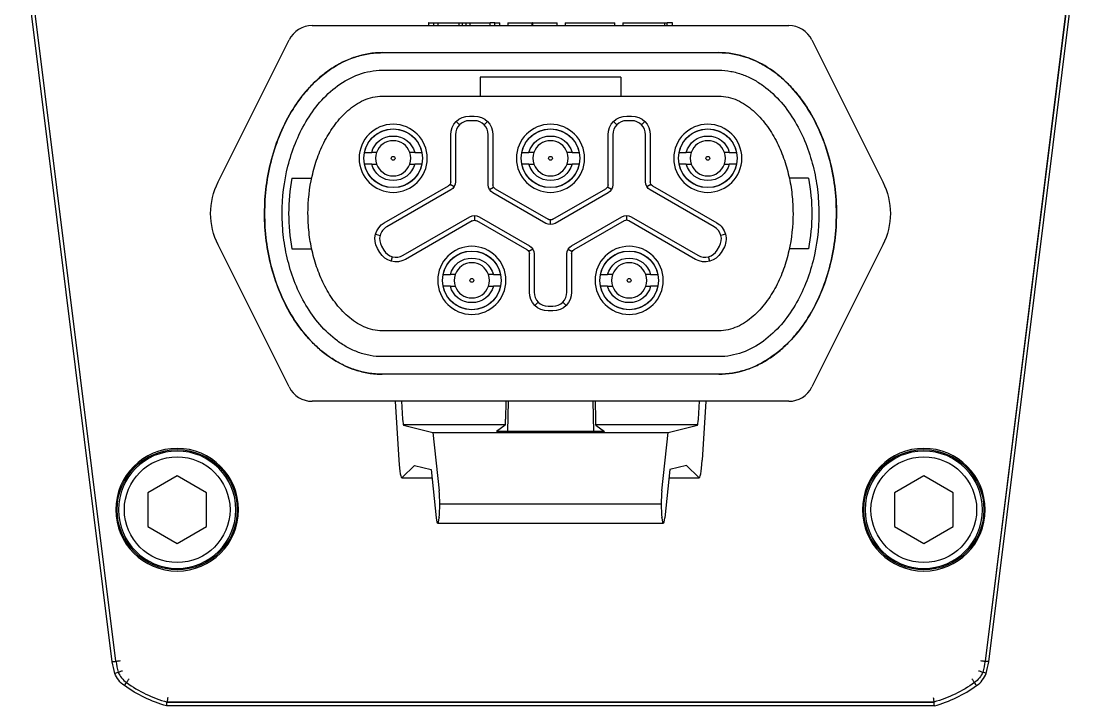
# Model space of a CAD drawing. Header units: inches. Extents: x -1 to 22.2, y 2.7 to 16.5.
# Drawn here: x 20.377 to 22.153, y 8.27 to 9.419 of the extents above; entities that cross this region are included whole.
import ezdxf

# ---------------------------------------------------------------- set-up
doc = ezdxf.new("R2010")
doc.units = ezdxf.units.IN
doc.header["$MEASUREMENT"] = 0
doc.layers.add('Graze 2.0', color=7, linetype='Continuous')

msp = doc.modelspace()

# ---------------------------------------------------------------- linework, layer by layer
at = {"layer": 'Graze 2.0'}
for p, q in [((20.530156, 8.344224), (20.377452, 9.572961)), ((20.536082, 8.345061), (20.383411, 9.573542)), ((22.146452, 9.573561), (21.993781, 8.345089)), ((22.146652, 9.573542), (21.99398, 8.345061)), ((21.999907, 8.344224), (22.152611, 9.572961)), ((20.865481, 9.410991), (21.664582, 9.410991)), ((21.060727, 9.415518), (21.060727, 9.410991)), ((21.060797, 9.415518), (21.060727, 9.415518)), ((21.060797, 9.415518), (21.069508, 9.415518)), ((21.060797, 9.410991), (21.060797, 9.415518)), ((21.069508, 9.415518), (21.076517, 9.415518)), ((21.069508, 9.410991), (21.069508, 9.415518)), ((21.076517, 9.410991), (21.076517, 9.415518)), ((21.112065, 9.410991), (21.112065, 9.415518)), ((21.117686, 9.415518), (21.123425, 9.415518)), ((21.117686, 9.410991), (21.117686, 9.415518)), ((21.123425, 9.415518), (21.130539, 9.415518)), ((21.123425, 9.410991), (21.123425, 9.415518)), ((21.130539, 9.410991), (21.130539, 9.415518)), ((21.171577, 9.415518), (21.164137, 9.415518)), ((21.164137, 9.410991), (21.164137, 9.415518)), ((21.171577, 9.415518), (21.180286, 9.415518)), ((21.171577, 9.410991), (21.171577, 9.415518)), ((21.180347, 9.415518), (21.180286, 9.415518)), ((21.180286, 9.410991), (21.180286, 9.415518)), ((21.180347, 9.410991), (21.180347, 9.415518)), ((21.193244, 9.415518), (21.193244, 9.410991)), ((21.193244, 9.415518), (21.23442, 9.415518)), ((21.235084, 9.415518), (21.23442, 9.415518)), ((21.23442, 9.410991), (21.23442, 9.415518)), ((21.235084, 9.415518), (21.235084, 9.410991)), ((21.235084, 9.415518), (21.27626, 9.415518)), ((21.27626, 9.410991), (21.27626, 9.415518)), ((21.28986, 9.415518), (21.28986, 9.410991)), ((21.28986, 9.415518), (21.372874, 9.415518)), ((21.372874, 9.410991), (21.372874, 9.415518)), ((21.38652, 9.415518), (21.38652, 9.410991)), ((21.38652, 9.415518), (21.456511, 9.415518)), ((21.456511, 9.415518), (21.460442, 9.415518)), ((21.456511, 9.410991), (21.456511, 9.415518)), ((21.469329, 9.415518), (21.460442, 9.415518)), ((21.460442, 9.410991), (21.460442, 9.415518)), ((21.469329, 9.410991), (21.469329, 9.415518)), ((20.707645, 9.148851), (20.826746, 9.387051)), ((21.703317, 9.387051), (21.822417, 9.148851)), ((20.982976, 9.365715), (21.547087, 9.365715)), ((20.982976, 9.336188), (21.547087, 9.336188)), ((21.383142, 9.324377), (21.146921, 9.324377)), ((21.146921, 9.324377), (21.146921, 9.29288)), ((21.383142, 9.324377), (21.383142, 9.29288)), ((20.982976, 9.29288), (21.547087, 9.29288)), ((21.106933, 9.250235), (21.112501, 9.244667)), ((21.129205, 9.25946), (21.137079, 9.25946)), ((21.137079, 9.251586), (21.129205, 9.251586)), ((21.15935, 9.250235), (21.153782, 9.244667)), ((21.370713, 9.250235), (21.376281, 9.244667)), ((21.392984, 9.25946), (21.400858, 9.25946)), ((21.400858, 9.251586), (21.392984, 9.251586)), ((21.423129, 9.250235), (21.417561, 9.244667)), ((21.097708, 9.149264), (21.097708, 9.227964)), ((21.105583, 9.227964), (21.105583, 9.149264)), ((21.160701, 9.144226), (21.160701, 9.227964)), ((21.168575, 9.227964), (21.168575, 9.144226)), ((21.361488, 9.144226), (21.361488, 9.227964)), ((21.369362, 9.227964), (21.369362, 9.144226)), ((21.42448, 9.149264), (21.42448, 9.227964)), ((21.432354, 9.227964), (21.432354, 9.149264)), ((20.953022, 9.198392), (20.965186, 9.198392)), ((21.037318, 9.198392), (21.049482, 9.198392)), ((21.216802, 9.198392), (21.228966, 9.198392)), ((21.301097, 9.198392), (21.313261, 9.198392)), ((21.480581, 9.198392), (21.492745, 9.198392)), ((21.564877, 9.198392), (21.577041, 9.198392)), ((20.965186, 9.178707), (20.953022, 9.178707)), ((21.049482, 9.178707), (21.037318, 9.178707)), ((21.228966, 9.178707), (21.216802, 9.178707)), ((21.313261, 9.178707), (21.301097, 9.178707)), ((21.492745, 9.178707), (21.480581, 9.178707)), ((21.577041, 9.178707), (21.564877, 9.178707)), ((20.864523, 9.155085), (20.863873, 9.155085)), ((20.986386, 9.080446), (21.093771, 9.142445)), ((21.096654, 9.145327), (21.103473, 9.14139)), ((21.42659, 9.14139), (21.433409, 9.145327)), ((21.436291, 9.142445), (21.543677, 9.080446)), ((21.665536, 9.155085), (21.666321, 9.155085)), ((21.097708, 9.135626), (20.990323, 9.073627)), ((21.16281, 9.136352), (21.16963, 9.140289)), ((21.257157, 9.079444), (21.168575, 9.130587)), ((21.172512, 9.137407), (21.261094, 9.086263)), ((21.268968, 9.086263), (21.357551, 9.137407)), ((21.361488, 9.130587), (21.272905, 9.079444)), ((21.367252, 9.136352), (21.360433, 9.140289)), ((21.53974, 9.073627), (21.432354, 9.135626)), ((21.017882, 9.025893), (21.129631, 9.090412)), ((21.137505, 9.092521), (21.137505, 9.084647)), ((21.145379, 9.090412), (21.229598, 9.041788)), ((21.300464, 9.041788), (21.384684, 9.090412)), ((21.392558, 9.092521), (21.392558, 9.084647)), ((21.400432, 9.090412), (21.512181, 9.025893)), ((21.133568, 9.083593), (21.021819, 9.019074)), ((21.225661, 9.034969), (21.141442, 9.083593)), ((21.265031, 9.077334), (21.265031, 9.085208)), ((21.388621, 9.083593), (21.304401, 9.034969)), ((21.508244, 9.019074), (21.396495, 9.083593)), ((20.971711, 9.061321), (20.979317, 9.059283)), ((21.558352, 9.061321), (21.550746, 9.059283)), ((20.826746, 8.805009), (20.707645, 9.04321)), ((20.864526, 9.036975), (20.863873, 9.036975)), ((20.978794, 9.030602), (20.974857, 9.037422)), ((20.981677, 9.041359), (20.985614, 9.034539)), ((21.235362, 9.036024), (21.228543, 9.032087)), ((21.2947, 9.036024), (21.301519, 9.032087)), ((21.544449, 9.034539), (21.548386, 9.041359)), ((21.555205, 9.037422), (21.551268, 9.030602)), ((21.66554, 9.036975), (21.666321, 9.036975)), ((21.822417, 9.04321), (21.703317, 8.805009)), ((20.997919, 9.015928), (20.999957, 9.023533)), ((21.229598, 8.964097), (21.229598, 9.02815)), ((21.237472, 9.02815), (21.237472, 8.964097)), ((21.29259, 8.964097), (21.29259, 9.02815)), ((21.300464, 9.02815), (21.300464, 8.964097)), ((21.532144, 9.015928), (21.530106, 9.023533)), ((21.084912, 8.993668), (21.097076, 8.993668)), ((21.169207, 8.993668), (21.181371, 8.993668)), ((21.348691, 8.993668), (21.360855, 8.993668)), ((21.432987, 8.993668), (21.445151, 8.993668)), ((21.097076, 8.973983), (21.084912, 8.973983)), ((21.181371, 8.973983), (21.169207, 8.973983)), ((21.360855, 8.973983), (21.348691, 8.973983)), ((21.445151, 8.973983), (21.432987, 8.973983)), ((21.238823, 8.941826), (21.244391, 8.947393)), ((21.291239, 8.941826), (21.285672, 8.947393)), ((21.261094, 8.940475), (21.268968, 8.940475)), ((21.268968, 8.932601), (21.261094, 8.932601)), ((21.547087, 8.89918), (20.982976, 8.89918)), ((21.547087, 8.855873), (20.982976, 8.855873)), ((21.547087, 8.826345), (20.982976, 8.826345)), ((21.664582, 8.781069), (20.865481, 8.781069)), ((21.004565, 8.781069), (21.010552, 8.682399)), ((21.015153, 8.781069), (21.016977, 8.751005)), ((21.190383, 8.781069), (21.189777, 8.751005)), ((21.193901, 8.781069), (21.192874, 8.730131)), ((21.336161, 8.781069), (21.337188, 8.730131)), ((21.339679, 8.781069), (21.340286, 8.751005)), ((21.513085, 8.751005), (21.51491, 8.781069)), ((21.525498, 8.781069), (21.519511, 8.682399)), ((21.189301, 8.741458), (21.018412, 8.741458)), ((21.018715, 8.741169), (21.06798, 8.728895)), ((21.1892, 8.741169), (21.174478, 8.730129)), ((21.511651, 8.741458), (21.340762, 8.741458)), ((21.340863, 8.741169), (21.355585, 8.730129)), ((21.462083, 8.728895), (21.511348, 8.741169)), ((21.06798, 8.728895), (21.462083, 8.728895)), ((21.06798, 8.728895), (21.078282, 8.630875)), ((21.355585, 8.730129), (21.174478, 8.730129)), ((21.45178, 8.630875), (21.462083, 8.728895)), ((21.036958, 8.673577), (21.016576, 8.653195)), ((21.036958, 8.673577), (21.065048, 8.666579)), ((21.065048, 8.666579), (21.073542, 8.585768)), ((21.465015, 8.666579), (21.456521, 8.585768)), ((21.493104, 8.673577), (21.465015, 8.666579)), ((21.493104, 8.673577), (21.513486, 8.653195)), ((20.639047, 8.656006), (20.589834, 8.627593)), ((20.68826, 8.627593), (20.639047, 8.656006)), ((21.015927, 8.652871), (21.066491, 8.652871)), ((21.463571, 8.652871), (21.514135, 8.652871)), ((21.891016, 8.656006), (21.841803, 8.627593)), ((21.940228, 8.627593), (21.891016, 8.656006)), ((20.589834, 8.627593), (20.589834, 8.570767)), ((20.68826, 8.570767), (20.68826, 8.627593)), ((21.841803, 8.627593), (21.841803, 8.570767)), ((21.940228, 8.570767), (21.940228, 8.627593)), ((21.450811, 8.608604), (21.079252, 8.608604)), ((21.075882, 8.576543), (21.45418, 8.576543)), ((21.078282, 8.586332), (21.078223, 8.585768)), ((21.451839, 8.585768), (21.45178, 8.586332)), ((20.589834, 8.570767), (20.639047, 8.542354)), ((20.639047, 8.542354), (20.68826, 8.570767)), ((21.841803, 8.570767), (21.891016, 8.542354)), ((21.891016, 8.542354), (21.940228, 8.570767)), ((21.908015, 8.276283), (20.622048, 8.276283)), ((20.622076, 8.276484), (21.907987, 8.276484)), ((21.908849, 8.270298), (20.621214, 8.270298))]:
    msp.add_line(p, q, dxfattribs=at)
at = {"layer": 'Graze 2.0', "extrusion": (0, 0, -1)}
for centre, radius in [((-21.001252, 9.18855), 0.057098), ((-21.265031, 9.18855), 0.057098), ((-21.528811, 9.18855), 0.057098), ((-21.133142, 8.983825), 0.057098), ((-21.396921, 8.983825), 0.057098), ((-20.639047, 8.59918), 0.102867), ((-21.891016, 8.59918), 0.102867), ((-20.639047, 8.59918), 0.098425), ((-21.891016, 8.59918), 0.098425)]:
    msp.add_circle(centre, radius, dxfattribs=at)
at = {"layer": 'Graze 2.0'}
for centre, radius in [((21.001252, 9.18855), 0.049224), ((21.265031, 9.18855), 0.049224), ((21.528811, 9.18855), 0.049224), ((21.001252, 9.18855), 0.003187), ((21.265031, 9.18855), 0.003187), ((21.528811, 9.18855), 0.003187), ((21.133142, 8.983825), 0.049224), ((21.396921, 8.983825), 0.049224), ((21.133142, 8.983825), 0.003187), ((21.396921, 8.983825), 0.003187), ((20.639047, 8.59918), 0.100737), ((21.891016, 8.59918), 0.100737), ((20.639047, 8.59918), 0.088583), ((21.891016, 8.59918), 0.088583)]:
    msp.add_circle(centre, radius, dxfattribs=at)
for centre, radius, start, end in [((20.865481, 9.367684), 0.043307, 90, 153.434949), ((21.664582, 9.367684), 0.043307, 26.565051, 90), ((21.129205, 9.227964), 0.023622, 90, 180), ((21.137079, 9.227964), 0.023622, 0, 90), ((21.392984, 9.227964), 0.023622, 90, 180), ((21.400858, 9.227964), 0.023622, 0, 90), ((21.001252, 9.18855), 0.029511, 19.482803, 160.517197), ((21.265031, 9.18855), 0.029511, 19.482803, 160.517197), ((21.528811, 9.18855), 0.029511, 19.482803, 160.517197), ((21.001252, 9.18855), 0.029511, 160.517197, 199.482803), ((21.001252, 9.18855), 0.029511, 340.517197, 19.482803), ((21.265031, 9.18855), 0.029511, 160.517197, 199.482803), ((21.265031, 9.18855), 0.029511, 340.517197, 19.482803), ((21.528811, 9.18855), 0.029511, 160.517197, 199.482803), ((21.528811, 9.18855), 0.029511, 340.517197, 19.482803), ((21.001252, 9.18855), 0.029511, 199.482803, 340.517197), ((21.265031, 9.18855), 0.029511, 199.482803, 340.517197), ((21.528811, 9.18855), 0.029511, 199.482803, 340.517197), ((21.002134, 9.05317), 0.023622, 120, 210), ((21.392558, 9.076773), 0.007874, 60, 120), ((21.527929, 9.05317), 0.023622, 330, 60), ((21.006071, 9.046351), 0.023622, 210, 300), ((21.523992, 9.046351), 0.023622, 240, 330), ((21.133142, 8.983825), 0.029511, 19.482803, 160.517197), ((21.396921, 8.983825), 0.029511, 19.482803, 160.517197), ((21.133142, 8.983825), 0.029511, 160.517197, 199.482803), ((21.133142, 8.983825), 0.029511, 340.517197, 19.482803), ((21.396921, 8.983825), 0.029511, 160.517197, 199.482803), ((21.396921, 8.983825), 0.029511, 340.517197, 19.482803), ((21.133142, 8.983825), 0.029511, 199.482803, 340.517197), ((21.396921, 8.983825), 0.029511, 199.482803, 340.517197), ((21.261094, 8.964097), 0.023622, 180, 270), ((21.268968, 8.964097), 0.023622, 270, 0), ((20.865481, 8.824377), 0.043307, 206.565051, 270), ((21.664582, 8.824377), 0.043307, 270, 333.434949), ((20.69276, 8.369934), 0.158438, 189.02168, 195.816711), ((21.837303, 8.369934), 0.164624, 344.084753, 351.015074), ((20.575588, 8.340437), 0.037831, 201.211253, 235.391468), ((20.683182, 8.489867), 0.22196, 234.440268, 254.019964), ((21.954475, 8.340437), 0.044016, 304.677456, 339.178837), ((21.846881, 8.489867), 0.228145, 285.760505, 305.547237)]:
    msp.add_arc(centre, radius, start, end, dxfattribs=at)
at = {"layer": 'Graze 2.0', "extrusion": (0, 0, -1)}
for centre, radius, start, end in [((-21.129205, 9.227964), 0.031496, 0, 90), ((-21.137079, 9.227964), 0.031496, 90, 180), ((-21.392984, 9.227964), 0.031496, 0, 90), ((-21.400858, 9.227964), 0.031496, 90, 180), ((-21.001252, 9.18855), 0.049224, 11.534287, 168.465713), ((-21.265031, 9.18855), 0.049224, 11.534287, 168.465713), ((-21.528811, 9.18855), 0.049224, 11.534287, 168.465713), ((-21.001252, 9.18855), 0.049224, 191.534287, 348.465713), ((-21.265031, 9.18855), 0.049224, 191.534287, 348.465713), ((-21.528811, 9.18855), 0.049224, 191.534287, 348.465713), ((-20.813286, 9.09603), 0.11811, 333.434949, 26.565051), ((-21.089834, 9.149264), 0.007874, 180, 240), ((-21.089834, 9.149264), 0.015748, 180, 240), ((-21.176449, 9.144226), 0.015748, 300, 0), ((-21.176449, 9.144226), 0.007874, 300, 0), ((-21.353614, 9.144226), 0.007874, 180, 240), ((-21.353614, 9.144226), 0.015748, 180, 240), ((-21.440228, 9.149264), 0.015748, 300, 0), ((-21.440228, 9.149264), 0.007874, 300, 0), ((-21.716776, 9.09603), 0.11811, 153.434949, 206.565051), ((-21.137505, 9.076773), 0.015748, 60, 120), ((-21.392558, 9.076773), 0.015748, 60, 120), ((-21.002134, 9.05317), 0.031496, 330, 60), ((-21.137505, 9.076773), 0.007874, 60, 120), ((-21.265031, 9.093082), 0.015748, 240, 300), ((-21.265031, 9.093082), 0.007874, 240, 300), ((-21.527929, 9.05317), 0.031496, 120, 210), ((-21.221724, 9.02815), 0.015748, 120, 180), ((-21.308338, 9.02815), 0.015748, 0, 60), ((-21.006071, 9.046351), 0.031496, 240, 330), ((-21.133142, 8.983825), 0.049224, 11.534287, 168.465713), ((-21.133142, 8.983825), 0.037385, 15.264577, 164.735423), ((-21.221724, 9.02815), 0.007874, 120, 180), ((-21.308338, 9.02815), 0.007874, 0, 60), ((-21.396921, 8.983825), 0.049224, 11.534287, 168.465713), ((-21.396921, 8.983825), 0.037385, 15.264577, 164.735423), ((-21.523992, 9.046351), 0.031496, 210, 300), ((-21.133142, 8.983825), 0.049224, 191.534287, 348.465713), ((-21.133142, 8.983825), 0.037385, 195.264577, 344.735423), ((-21.396921, 8.983825), 0.049224, 191.534287, 348.465713), ((-21.396921, 8.983825), 0.037385, 195.264577, 344.735423), ((-21.261094, 8.964097), 0.031496, 270, 0), ((-21.268968, 8.964097), 0.031496, 180, 270), ((-20.69276, 8.369934), 0.164624, 344.084753, 351.015074), ((-21.837303, 8.369934), 0.158438, 189.02168, 195.816711), ((-21.954475, 8.340437), 0.037831, 201.211253, 235.391468), ((-20.575588, 8.340437), 0.044016, 304.677456, 339.178837), ((-21.846881, 8.489867), 0.22196, 234.440268, 254.019964), ((-20.683182, 8.489867), 0.228145, 285.760505, 305.547237)]:
    msp.add_arc(centre, radius, start, end, dxfattribs=at)
at = {"layer": 'Graze 2.0', "extrusion": (6.12303e-17, -6.12303e-17, -1)}
for centre, start, end in [((-21.001252, 9.18855), 15.264577, 164.735423), ((-21.265031, 9.18855), 15.264577, 164.735423), ((-21.528811, 9.18855), 15.264577, 164.735423), ((-21.001252, 9.18855), 195.264577, 344.735423), ((-21.265031, 9.18855), 195.264577, 344.735423), ((-21.528811, 9.18855), 195.264577, 344.735423)]:
    msp.add_arc(centre, 0.037385, start, end, dxfattribs=at)
at = {"layer": 'Graze 2.0'}
for centre, major_axis, ratio, start_param, end_param in [((21.018769, 8.760847), (0, 0.019685), 0.10510424, 2.0943951, 3.11541271), ((21.189182, 8.760847), (0, 0.019685), 0.03492077, 3.16777259, 4.1887902), ((21.340881, 8.760847), (0, 0.019685), 0.03492077, 2.0943951, 3.11541271), ((21.511294, 8.760847), (0, 0.019685), 0.10510424, 3.16777259, 4.1887902), ((21.015927, 8.711926), (0, 0.059055), 0.10510424, 2.0943951, 3.24631241), ((21.514135, 8.711926), (0, 0.059055), 0.10510424, 3.0368729, 4.1887902), ((21.075942, 8.608604), (0, 0.031496), 0.10510424, 3.92699082, 5.49778714), ((21.454121, 8.608604), (0, 0.031496), 0.10510424, 0.78539816, 2.35619449), ((21.075882, 8.608039), (0, 0.031496), 0.10510424, 2.35619449, 3.92699082), ((21.45418, 8.608039), (0, 0.031496), 0.10510424, 2.35619449, 3.92699082)]:
    msp.add_ellipse(centre, major_axis=major_axis, ratio=ratio, start_param=start_param, end_param=end_param, dxfattribs=at)
for points, knots in [([(21.076517, 9.415518), (21.078824, 9.415518), (21.081546, 9.415518), (21.087702, 9.415518), (21.090966, 9.415518), (21.097393, 9.415518), (21.100653, 9.415518), (21.106815, 9.415518), (21.109654, 9.415518), (21.112065, 9.415518)], [0, 0, 0, 0, 0.25, 0.25, 0.5, 0.5, 0.75, 0.75, 1, 1, 1, 1]), ([(21.112065, 9.415518), (21.114297, 9.415518), (21.115939, 9.415518), (21.117552, 9.415518), (21.117875, 9.415518), (21.117876, 9.415518)], [0, 0, 0, 0, 0.59147726, 0.59147726, 1, 1, 1, 1]), ([(21.130539, 9.415518), (21.13274, 9.415518), (21.135339, 9.415518), (21.141125, 9.415518), (21.144271, 9.415518), (21.150398, 9.415518), (21.153511, 9.415518), (21.159305, 9.415518), (21.161967, 9.415518), (21.164137, 9.415518)], [0, 0, 0, 0, 0.25, 0.25, 0.5, 0.5, 0.75, 0.75, 1, 1, 1, 1]), ([(20.982976, 8.826345), (20.967407, 8.826345), (20.952292, 8.828876), (20.930236, 8.836115), (20.923045, 8.839101), (20.909274, 8.845968), (20.902641, 8.849865), (20.88984, 8.858512), (20.883673, 8.863275), (20.872057, 8.873346), (20.866565, 8.878682), (20.856141, 8.889888), (20.85121, 8.895758), (20.841869, 8.907994), (20.837446, 8.914385), (20.825147, 8.933912), (20.818156, 8.947492), (20.806205, 8.9756), (20.80123, 8.990198), (20.789368, 9.034876), (20.785558, 9.065245), (20.785573, 9.126993), (20.7894, 9.157227), (20.801143, 9.201573), (20.806131, 9.216291), (20.818132, 9.244537), (20.825137, 9.258121), (20.841455, 9.284054), (20.850862, 9.296505), (20.871759, 9.318988), (20.883298, 9.32911), (20.909004, 9.346519), (20.922698, 9.353438), (20.944704, 9.360712), (20.952284, 9.362596), (20.967501, 9.365087), (20.975195, 9.365715), (20.982976, 9.365715)], [0, 0, 0, 0, 0.0625, 0.0625, 0.09375, 0.09375, 0.125, 0.125, 0.15625, 0.15625, 0.1875, 0.1875, 0.21875, 0.21875, 0.25, 0.25, 0.3125, 0.3125, 0.375, 0.375, 0.5, 0.5, 0.625, 0.625, 0.6875, 0.6875, 0.75, 0.75, 0.8125, 0.8125, 0.875, 0.875, 0.9375, 0.9375, 0.96875, 0.96875, 1, 1, 1, 1]), ([(20.982976, 9.365715), (20.96741, 9.365715), (20.952297, 9.363196), (20.930252, 9.355948), (20.923057, 9.35297), (20.909284, 9.346111), (20.902655, 9.342212), (20.889862, 9.333562), (20.883692, 9.328804), (20.872068, 9.31874), (20.866574, 9.313406), (20.856153, 9.302202), (20.851223, 9.296334), (20.841887, 9.284099), (20.837467, 9.277708), (20.825165, 9.25818), (20.818168, 9.244603), (20.806213, 9.216503), (20.801244, 9.201912), (20.789378, 9.157226), (20.785563, 9.126873), (20.785569, 9.065119), (20.789391, 9.034876), (20.801127, 8.990545), (20.806116, 8.975831), (20.818112, 8.947573), (20.825111, 8.933984), (20.841423, 8.908054), (20.850832, 8.895605), (20.871734, 8.873114), (20.883244, 8.862984), (20.908971, 8.845573), (20.922666, 8.838628), (20.94467, 8.831364), (20.95226, 8.829484), (20.967492, 8.826986), (20.975191, 8.826345), (20.982976, 8.826345)], [0, 0, 0, 0, 0.0625, 0.0625, 0.09375, 0.09375, 0.125, 0.125, 0.15625, 0.15625, 0.1875, 0.1875, 0.21875, 0.21875, 0.25, 0.25, 0.3125, 0.3125, 0.375, 0.375, 0.5, 0.5, 0.625, 0.625, 0.6875, 0.6875, 0.75, 0.75, 0.8125, 0.8125, 0.875, 0.875, 0.9375, 0.9375, 0.96875, 0.96875, 1, 1, 1, 1]), ([(21.547087, 9.365715), (21.562655, 9.365715), (21.57777, 9.363184), (21.599826, 9.355945), (21.607017, 9.352959), (21.620788, 9.346092), (21.627422, 9.342195), (21.640223, 9.333548), (21.64639, 9.328786), (21.658006, 9.318715), (21.663498, 9.313379), (21.673921, 9.302173), (21.678852, 9.296302), (21.688194, 9.284066), (21.692617, 9.277676), (21.704916, 9.258149), (21.711907, 9.244568), (21.723857, 9.216461), (21.728832, 9.201862), (21.740695, 9.157184), (21.744505, 9.126815), (21.744489, 9.065067), (21.740663, 9.034833), (21.72892, 8.990487), (21.723931, 8.975769), (21.711931, 8.947523), (21.704925, 8.933939), (21.688608, 8.908006), (21.679201, 8.895555), (21.658304, 8.873073), (21.646765, 8.86295), (21.621059, 8.845541), (21.607365, 8.838622), (21.585359, 8.831349), (21.577779, 8.829464), (21.562561, 8.826974), (21.554867, 8.826345), (21.547087, 8.826345)], [0, 0, 0, 0, 0.0625, 0.0625, 0.09375, 0.09375, 0.125, 0.125, 0.15625, 0.15625, 0.1875, 0.1875, 0.21875, 0.21875, 0.25, 0.25, 0.3125, 0.3125, 0.375, 0.375, 0.5, 0.5, 0.625, 0.625, 0.6875, 0.6875, 0.75, 0.75, 0.8125, 0.8125, 0.875, 0.875, 0.9375, 0.9375, 0.96875, 0.96875, 1, 1, 1, 1]), ([(21.547087, 8.826345), (21.562653, 8.826345), (21.577765, 8.828865), (21.599811, 8.836112), (21.607006, 8.83909), (21.620778, 8.845949), (21.627408, 8.849848), (21.640201, 8.858498), (21.646371, 8.863257), (21.657995, 8.87332), (21.663488, 8.878654), (21.67391, 8.889858), (21.67884, 8.895726), (21.688175, 8.907961), (21.692596, 8.914352), (21.704897, 8.933881), (21.711895, 8.947458), (21.723849, 8.975558), (21.728819, 8.990149), (21.740685, 9.034834), (21.7445, 9.065187), (21.744494, 9.126941), (21.740672, 9.157184), (21.728936, 9.201515), (21.723947, 9.216229), (21.71195, 9.244487), (21.704951, 9.258076), (21.68864, 9.284006), (21.67923, 9.296455), (21.658329, 9.318946), (21.646819, 9.329076), (21.621092, 9.346487), (21.607396, 9.353432), (21.585392, 9.360696), (21.577802, 9.362576), (21.562571, 9.365075), (21.554872, 9.365715), (21.547087, 9.365715)], [0, 0, 0, 0, 0.0625, 0.0625, 0.09375, 0.09375, 0.125, 0.125, 0.15625, 0.15625, 0.1875, 0.1875, 0.21875, 0.21875, 0.25, 0.25, 0.3125, 0.3125, 0.375, 0.375, 0.5, 0.5, 0.625, 0.625, 0.6875, 0.6875, 0.75, 0.75, 0.8125, 0.8125, 0.875, 0.875, 0.9375, 0.9375, 0.96875, 0.96875, 1, 1, 1, 1]), ([(20.982976, 8.855873), (20.976163, 8.855873), (20.96942, 8.856493), (20.956067, 8.858913), (20.949493, 8.860717), (20.936858, 8.865298), (20.930746, 8.868086), (20.918888, 8.874548), (20.913143, 8.878232), (20.896881, 8.890175), (20.887136, 8.899404), (20.869393, 8.919879), (20.861642, 8.930846), (20.848021, 8.953881), (20.842119, 8.966033), (20.832094, 8.991054), (20.828019, 9.003774), (20.821539, 9.029585), (20.819127, 9.042675), (20.815899, 9.069212), (20.815088, 9.082747), (20.815103, 9.122965), (20.818252, 9.14941), (20.828072, 9.188483), (20.832226, 9.201389), (20.8422, 9.226207), (20.848037, 9.238214), (20.861693, 9.261293), (20.869577, 9.272426), (20.887151, 9.292674), (20.896889, 9.301904), (20.918795, 9.317966), (20.930585, 9.32451), (20.956165, 9.333739), (20.969349, 9.336188), (20.982976, 9.336188)], [0, 0, 0, 0, 0.03125, 0.03125, 0.0625, 0.0625, 0.09375, 0.09375, 0.125, 0.125, 0.1875, 0.1875, 0.25, 0.25, 0.3125, 0.3125, 0.375, 0.375, 0.4375, 0.4375, 0.5, 0.5, 0.625, 0.625, 0.6875, 0.6875, 0.75, 0.75, 0.8125, 0.8125, 0.875, 0.875, 0.9375, 0.9375, 1, 1, 1, 1]), ([(21.547087, 9.336188), (21.5539, 9.336188), (21.560643, 9.335567), (21.573996, 9.333147), (21.580569, 9.331343), (21.593204, 9.326762), (21.599317, 9.323974), (21.611175, 9.317512), (21.61692, 9.313828), (21.633182, 9.301885), (21.642927, 9.292657), (21.660669, 9.272182), (21.668421, 9.261214), (21.682042, 9.238179), (21.687944, 9.226027), (21.697968, 9.201006), (21.702043, 9.188287), (21.708524, 9.162475), (21.710935, 9.149385), (21.714164, 9.122848), (21.714974, 9.109313), (21.714959, 9.069095), (21.71181, 9.04265), (21.701991, 9.003577), (21.697837, 8.990671), (21.687863, 8.965854), (21.682025, 8.953847), (21.66837, 8.930768), (21.660486, 8.919634), (21.642912, 8.899386), (21.633173, 8.890156), (21.611268, 8.874094), (21.599477, 8.86755), (21.573897, 8.858321), (21.560714, 8.855873), (21.547087, 8.855873)], [0, 0, 0, 0, 0.03125, 0.03125, 0.0625, 0.0625, 0.09375, 0.09375, 0.125, 0.125, 0.1875, 0.1875, 0.25, 0.25, 0.3125, 0.3125, 0.375, 0.375, 0.4375, 0.4375, 0.5, 0.5, 0.625, 0.625, 0.6875, 0.6875, 0.75, 0.75, 0.8125, 0.8125, 0.875, 0.875, 0.9375, 0.9375, 1, 1, 1, 1]), ([(20.982976, 8.89918), (20.977594, 8.89918), (20.972303, 8.899809), (20.961888, 8.902208), (20.956792, 8.903974), (20.942255, 8.910514), (20.933293, 8.916617), (20.917306, 8.930529), (20.910109, 8.938504), (20.897325, 8.955487), (20.89175, 8.964488), (20.88191, 8.983307), (20.877664, 8.993141), (20.870551, 9.012982), (20.867652, 9.023064), (20.863017, 9.043514), (20.861289, 9.053884), (20.858976, 9.074905), (20.858397, 9.085579), (20.858408, 9.117234), (20.860644, 9.138117), (20.867674, 9.169079), (20.87064, 9.179359), (20.877792, 9.199237), (20.881979, 9.208903), (20.891773, 9.227602), (20.897434, 9.236717), (20.910209, 9.253671), (20.917289, 9.261526), (20.933372, 9.275507), (20.942247, 9.281568), (20.956848, 9.288107), (20.961966, 9.289879), (20.972308, 9.292255), (20.977583, 9.29288), (20.982976, 9.29288)], [0, 0, 0, 0, 0.03125, 0.03125, 0.0625, 0.0625, 0.125, 0.125, 0.1875, 0.1875, 0.25, 0.25, 0.3125, 0.3125, 0.375, 0.375, 0.4375, 0.4375, 0.5, 0.5, 0.625, 0.625, 0.6875, 0.6875, 0.75, 0.75, 0.8125, 0.8125, 0.875, 0.875, 0.9375, 0.9375, 0.96875, 0.96875, 1, 1, 1, 1]), ([(21.547087, 9.29288), (21.552469, 9.29288), (21.557759, 9.292251), (21.568175, 9.289852), (21.573271, 9.288086), (21.587807, 9.281546), (21.59677, 9.275443), (21.612756, 9.261531), (21.619953, 9.253556), (21.632738, 9.236573), (21.638313, 9.227572), (21.648153, 9.208753), (21.652399, 9.198919), (21.659512, 9.179078), (21.662411, 9.168996), (21.667045, 9.148546), (21.668774, 9.138176), (21.671086, 9.117155), (21.671666, 9.106482), (21.671655, 9.074826), (21.669419, 9.053943), (21.662389, 9.022981), (21.659423, 9.012701), (21.652271, 8.992823), (21.648084, 8.983157), (21.63829, 8.964458), (21.632629, 8.955343), (21.619853, 8.938389), (21.612773, 8.930534), (21.596691, 8.916553), (21.587816, 8.910492), (21.573214, 8.903953), (21.568097, 8.902181), (21.557755, 8.899805), (21.552479, 8.89918), (21.547087, 8.89918)], [0, 0, 0, 0, 0.03125, 0.03125, 0.0625, 0.0625, 0.125, 0.125, 0.1875, 0.1875, 0.25, 0.25, 0.3125, 0.3125, 0.375, 0.375, 0.4375, 0.4375, 0.5, 0.5, 0.625, 0.625, 0.6875, 0.6875, 0.75, 0.75, 0.8125, 0.8125, 0.875, 0.875, 0.9375, 0.9375, 0.96875, 0.96875, 1, 1, 1, 1]), ([(20.831428, 9.155085), (20.83146, 9.155085), (20.831492, 9.155085), (20.835724, 9.155085), (20.839924, 9.155085), (20.848616, 9.155085), (20.853108, 9.155085), (20.859691, 9.155085), (20.861782, 9.155085), (20.863873, 9.155085)], [0, 0, 0, 0, 0.00297906, 0.00297906, 0.39161945, 0.39161945, 0.80675265, 0.80675265, 1, 1, 1, 1]), ([(21.697658, 9.155085), (21.697648, 9.155085), (21.697638, 9.155085), (21.693612, 9.155085), (21.689595, 9.155085), (21.67916, 9.155085), (21.67274, 9.155085), (21.666321, 9.155085)], [0, 0, 0, 0, 0.00094584, 0.00094584, 0.38573997, 0.38573997, 1, 1, 1, 1]), ([(20.831428, 9.036975), (20.83536, 9.036975), (20.839293, 9.036975), (20.850106, 9.036975), (20.85699, 9.036975), (20.863873, 9.036975)], [0, 0, 0, 0, 0.36392379, 0.36392379, 1, 1, 1, 1]), ([(21.697658, 9.036975), (21.694091, 9.036975), (21.690523, 9.036975), (21.682658, 9.036975), (21.67836, 9.036975), (21.671482, 9.036975), (21.668901, 9.036975), (21.666321, 9.036975)], [0, 0, 0, 0, 0.34175376, 0.34175376, 0.75304042, 0.75304042, 1, 1, 1, 1]), ([(20.536082, 8.345061), (20.536135, 8.345069), (20.537002, 8.345191), (20.53987, 8.345597), (20.541879, 8.345882), (20.543877, 8.346166)], [0, 0, 0, 0, 0.5, 0.5, 1, 1, 1, 1]), ([(21.986186, 8.346166), (21.988184, 8.345882), (21.990192, 8.345597), (21.993061, 8.345191), (21.993927, 8.345069), (21.99398, 8.345061)], [0, 0, 0, 0, 0.5, 0.5, 1, 1, 1, 1]), ([(20.534446, 8.324791), (20.535157, 8.325027), (20.535868, 8.325264), (20.537763, 8.325895), (20.538946, 8.32629), (20.540129, 8.326686)], [0, 0, 0, 0, 0.3752191, 0.3752191, 1, 1, 1, 1]), ([(20.540129, 8.326686), (20.54018, 8.326703), (20.541012, 8.326981), (20.54376, 8.327905), (20.545687, 8.328554), (20.547598, 8.329203)], [0, 0, 0, 0, 0.5, 0.5, 1, 1, 1, 1]), ([(21.982465, 8.329203), (21.984376, 8.328554), (21.986302, 8.327905), (21.989051, 8.326981), (21.989882, 8.326703), (21.989933, 8.326686)], [0, 0, 0, 0, 0.5, 0.5, 1, 1, 1, 1]), ([(21.995617, 8.324791), (21.994906, 8.325027), (21.994195, 8.325264), (21.9923, 8.325895), (21.991117, 8.32629), (21.989933, 8.326686)], [0, 0, 0, 0, 0.3752191, 0.3752191, 1, 1, 1, 1]), ([(20.550544, 8.304239), (20.550975, 8.304852), (20.551405, 8.305464), (20.552553, 8.307096), (20.553269, 8.308116), (20.553986, 8.309136)], [0, 0, 0, 0, 0.37521935, 0.37521935, 1, 1, 1, 1]), ([(20.553986, 8.309136), (20.554017, 8.30918), (20.55452, 8.309896), (20.556185, 8.312267), (20.557348, 8.313926), (20.558508, 8.315579)], [0, 0, 0, 0, 0.5, 0.5, 1, 1, 1, 1]), ([(21.971555, 8.315579), (21.972715, 8.313926), (21.973878, 8.312267), (21.975543, 8.309896), (21.976046, 8.30918), (21.976077, 8.309136)], [0, 0, 0, 0, 0.5, 0.5, 1, 1, 1, 1]), ([(21.979518, 8.304239), (21.979088, 8.304852), (21.978657, 8.305464), (21.97751, 8.307096), (21.976793, 8.308116), (21.976077, 8.309136)], [0, 0, 0, 0, 0.37521935, 0.37521935, 1, 1, 1, 1]), ([(20.623162, 8.284155), (20.622876, 8.282149), (20.622589, 8.280123), (20.622179, 8.277222), (20.622055, 8.276337), (20.622048, 8.276283)], [0, 0, 0, 0, 0.5, 0.5, 1, 1, 1, 1]), ([(21.9069, 8.284155), (21.907187, 8.282149), (21.907474, 8.280123), (21.907883, 8.277222), (21.908007, 8.276337), (21.908015, 8.276283)], [0, 0, 0, 0, 0.5, 0.5, 1, 1, 1, 1])]:
    msp.add_open_spline(points, degree=3, knots=knots, dxfattribs=at)
for points in [[(20.973431, 9.198392), (20.970666, 9.198392), (20.967921, 9.198392), (20.965186, 9.198392)], [(21.037318, 9.198392), (21.034583, 9.198392), (21.031838, 9.198392), (21.029073, 9.198392)], [(21.23721, 9.198392), (21.234446, 9.198392), (21.231701, 9.198392), (21.228966, 9.198392)], [(21.301097, 9.198392), (21.298362, 9.198392), (21.295618, 9.198392), (21.292852, 9.198392)], [(21.50099, 9.198392), (21.498225, 9.198392), (21.49548, 9.198392), (21.492745, 9.198392)], [(21.564877, 9.198392), (21.562142, 9.198392), (21.559397, 9.198392), (21.556632, 9.198392)], [(20.965186, 9.178707), (20.967921, 9.178707), (20.970666, 9.178707), (20.973431, 9.178707)], [(21.029073, 9.178707), (21.031837, 9.178707), (21.034582, 9.178707), (21.037318, 9.178707)], [(21.228966, 9.178707), (21.231701, 9.178707), (21.234445, 9.178707), (21.23721, 9.178707)], [(21.292852, 9.178707), (21.295617, 9.178707), (21.298362, 9.178707), (21.301097, 9.178707)], [(21.492745, 9.178707), (21.49548, 9.178707), (21.498225, 9.178707), (21.50099, 9.178707)], [(21.556632, 9.178707), (21.559397, 9.178707), (21.562141, 9.178707), (21.564877, 9.178707)], [(20.831428, 9.155085), (20.824141, 9.116198), (20.824141, 9.075862), (20.831428, 9.036975)], [(21.697658, 9.155085), (21.705035, 9.116127), (21.705035, 9.075934), (21.697658, 9.036975)], [(21.105321, 8.993668), (21.102556, 8.993668), (21.099811, 8.993668), (21.097076, 8.993668)], [(21.169207, 8.993668), (21.166472, 8.993668), (21.163728, 8.993668), (21.160963, 8.993668)], [(21.3691, 8.993668), (21.366335, 8.993668), (21.363591, 8.993668), (21.360855, 8.993668)], [(21.432987, 8.993668), (21.430252, 8.993668), (21.427507, 8.993668), (21.424742, 8.993668)], [(21.097076, 8.973983), (21.099811, 8.973983), (21.102555, 8.973983), (21.105321, 8.973983)], [(21.160963, 8.973983), (21.163727, 8.973983), (21.166472, 8.973983), (21.169207, 8.973983)], [(21.360855, 8.973983), (21.36359, 8.973983), (21.366335, 8.973983), (21.3691, 8.973983)], [(21.424742, 8.973983), (21.427507, 8.973983), (21.430251, 8.973983), (21.432987, 8.973983)], [(20.530156, 8.344224), (20.532131, 8.344502), (20.534107, 8.344782), (20.536082, 8.345061)], [(21.999907, 8.344224), (21.997931, 8.344502), (21.995956, 8.344782), (21.99398, 8.345061)], [(20.621214, 8.270298), (20.62149, 8.272293), (20.621768, 8.274288), (20.622048, 8.276283)], [(21.908849, 8.270298), (21.908573, 8.272293), (21.908295, 8.274288), (21.908015, 8.276283)]]:
    msp.add_open_spline(points, degree=3, dxfattribs=at)

doc.saveas('drawing.dxf')
